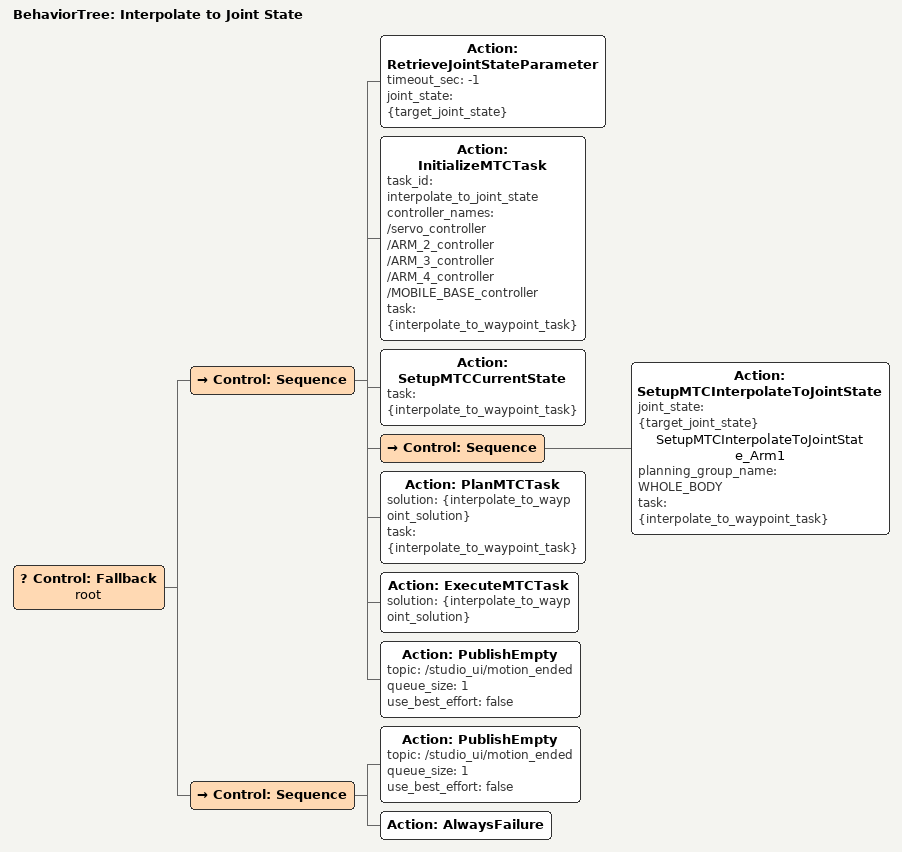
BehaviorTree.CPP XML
<?xml version='1.0' encoding='UTF-8'?>
<root BTCPP_format="4" main_tree_to_execute="Interpolate to Joint State">
  <BehaviorTree ID="Interpolate to Joint State" _description="Move to a specified joint state using joint interpolation">
    <Control ID="Fallback" name="root">
      <Control ID="Sequence">
        <Action ID="RetrieveJointStateParameter" timeout_sec="-1" joint_state="{target_joint_state}"/>
        <Action ID="InitializeMTCTask" task_id="interpolate_to_joint_state" controller_names="/servo_controller /ARM_2_controller /ARM_3_controller /ARM_4_controller /MOBILE_BASE_controller" task="{interpolate_to_waypoint_task}"/>
        <Action ID="SetupMTCCurrentState" task="{interpolate_to_waypoint_task}"/>
        <Control ID="Sequence">
          <Action ID="SetupMTCInterpolateToJointState" joint_state="{target_joint_state}" name="SetupMTCInterpolateToJointState_Arm1" planning_group_name="WHOLE_BODY" task="{interpolate_to_waypoint_task}"/>
        </Control>
        <Action ID="PlanMTCTask" solution="{interpolate_to_waypoint_solution}" task="{interpolate_to_waypoint_task}"/>
        <Action ID="ExecuteMTCTask" solution="{interpolate_to_waypoint_solution}"/>
        <Action ID="PublishEmpty" topic="/studio_ui/motion_ended" queue_size="1" use_best_effort="false"/>
      </Control>
      <Control ID="Sequence">
        <Action ID="PublishEmpty" topic="/studio_ui/motion_ended" queue_size="1" use_best_effort="false"/>
        <Action ID="AlwaysFailure"/>
      </Control>
    </Control>
  </BehaviorTree>
</root>
